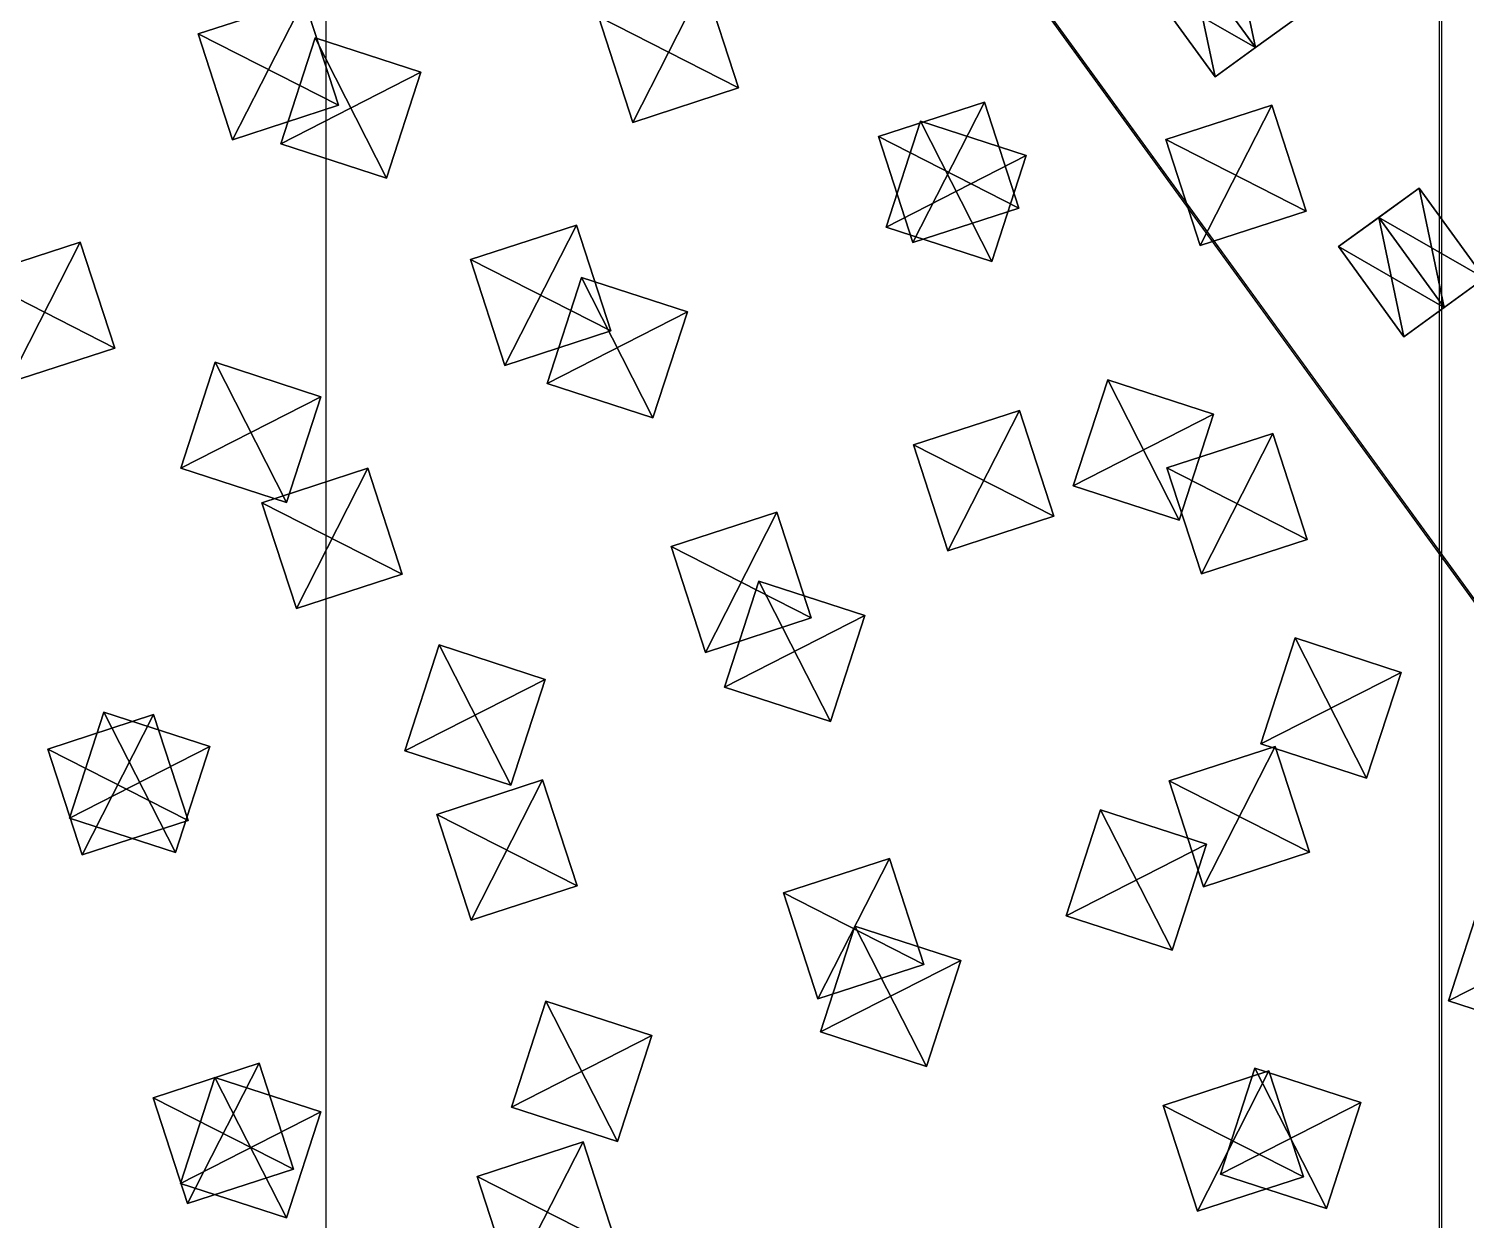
# Model space of a CAD drawing. Header units: metres. Extents: x -324 to 324, y -310 to 311.
# Drawn here: x 35.1 to 164.2, y -7.2 to 99.8 of the extents above; entities that cross this region are included whole.
import ezdxf

# ---------------------------------------------------------------- set-up
doc = ezdxf.new("R2010")
doc.units = ezdxf.units.M

msp = doc.modelspace()

# ---------------------------------------------------------------- linework, layer by layer
for p, q in [((61.803425, 190.21133, -1262), (200, 2.2904767e-05, -1262)), ((200.13191, 0.09591675, -1261.8993), (61.935257, 190.3072, -1261.8992)), ((161.80338, -117.55707, -738), (161.80342, 117.557045, -738)), ((161.96648, 117.557076, -738.10077), (161.96652, -117.55703, -738.10077))]:
    msp.add_line(p, q)
for points in [[(61.803394, -190.21127, -1262), (61.803425, 190.21133, -1262), (200, 2.2904767e-05, -1262), (200.0001, 0.00012290476, -1261.9999)], [(261.94806, 190.31651, -938.3003), (200.13191, 0.09591675, -1261.8993), (61.935257, 190.3072, -1261.8992), (61.935356, 190.30731, -1261.899)], [(161.96648, 117.557076, -738.10077), (323.78568, 7.632487e-05, -1061.6997), (261.97623, 190.21135, -938.0959), (261.97632, 190.21146, -938.09576)], [(161.96648, 117.557076, -738.10077), (161.96652, -117.55703, -738.10077), (261.9763, -190.21126, -938.09595), (261.97638, -190.21115, -938.0958)], [(161.96648, 117.557076, -738.10077), (261.9763, -190.21126, -938.09595), (323.78568, 7.632487e-05, -1061.6997), (323.78577, 0.00017632486, -1061.6996)], [(142.99957, 108.80253, -1245.5581), (139.38162, 106.173935, -1243.3218), (145.25948, 98.08377, -1243.3218), (145.25958, 98.08387, -1243.3217)], [(145.25948, 98.08377, -1243.3218), (148.87743, 100.71236, -1245.5581), (142.99957, 108.80253, -1245.5581), (142.99968, 108.80263, -1245.558)], [(139.38162, 106.173935, -1243.3218), (135.76323, 103.54503, -1252.2659), (141.64108, 95.45486, -1252.2659), (141.64119, 95.454956, -1252.2657)], [(135.76323, 103.54503, -1252.2659), (139.38118, 106.173615, -1254.5022), (145.25903, 98.08345, -1254.5022), (145.25914, 98.08355, -1254.5021)], [(148.87743, 100.71236, -1245.5581), (145.25903, 98.08345, -1254.5022), (139.38118, 106.173615, -1254.5022), (139.38129, 106.17371, -1254.5021)], [(141.64108, 95.45486, -1252.2659), (145.25948, 98.08377, -1243.3218), (139.38162, 106.173935, -1243.3218), (139.38173, 106.174034, -1243.3217)], [(89.33007, 91.36899, -734.5), (86.2399, 100.879555, -734.5), (95.750465, 103.96973, -734.5), (95.750565, 103.969826, -734.4999)], [(98.84064, 94.45916, -729.5), (95.750465, 103.96973, -729.5), (86.2399, 100.879555, -729.5), (86.24, 100.879654, -729.4999)], [(95.750465, 103.96973, -734.5), (98.84064, 94.45916, -734.5), (89.33007, 91.36899, -734.5), (89.33017, 91.36909, -734.4999)], [(98.84064, 94.45916, -734.5), (95.750465, 103.96973, -734.5), (95.750465, 103.96973, -729.5), (95.750565, 103.969826, -729.4999)], [(95.750465, 103.96973, -729.5), (98.84064, 94.45916, -729.5), (98.84064, 94.45916, -734.5), (98.84074, 94.45926, -734.4999)], [(145.25903, 98.08345, -1254.5022), (141.64108, 95.45486, -1252.2659), (135.76323, 103.54503, -1252.2659), (135.76334, 103.54513, -1252.2657)], [(53.39093, 89.81778, -734.5), (50.300762, 99.32835, -734.5), (59.811325, 102.41852, -734.5), (59.811424, 102.41862, -734.4999)], [(50.300762, 99.32835, -734.5), (50.300762, 99.32835, -729.5), (59.811325, 102.41852, -729.5), (59.811424, 102.41862, -729.4999)], [(62.901493, 92.90795, -729.5), (59.811325, 102.41852, -729.5), (50.300762, 99.32835, -729.5), (50.30086, 99.328445, -729.4999)], [(59.811325, 102.41852, -729.5), (59.811325, 102.41852, -734.5), (50.300762, 99.32835, -734.5), (50.30086, 99.328445, -734.4999)], [(59.811325, 102.41852, -734.5), (62.901493, 92.90795, -734.5), (53.39093, 89.81778, -734.5), (53.39103, 89.81788, -734.4999)], [(62.901493, 92.90795, -734.5), (59.811325, 102.41852, -734.5), (59.811325, 102.41852, -729.5), (59.811424, 102.41862, -729.4999)], [(59.811325, 102.41852, -729.5), (62.901493, 92.90795, -729.5), (62.901493, 92.90795, -734.5), (62.901592, 92.90805, -734.4999)], [(89.33007, 91.36899, -729.5), (86.2399, 100.879555, -729.5), (86.2399, 100.879555, -734.5), (86.24, 100.879654, -734.4999)], [(86.2399, 100.879555, -729.5), (89.33007, 91.36899, -729.5), (98.84064, 94.45916, -729.5), (98.84074, 94.45926, -729.4999)], [(86.2399, 100.879555, -734.5), (89.33007, 91.36899, -734.5), (89.33007, 91.36899, -729.5), (89.33017, 91.36909, -729.4999)], [(145.25903, 98.08345, -1254.5022), (148.87743, 100.71236, -1245.5581), (145.25948, 98.08377, -1243.3218), (145.25958, 98.08387, -1243.3217)], [(53.39093, 89.81778, -729.5), (50.300762, 99.32835, -729.5), (50.300762, 99.32835, -734.5), (50.30086, 99.328445, -734.4999)], [(50.300762, 99.32835, -729.5), (53.39093, 89.81778, -729.5), (62.901493, 92.90795, -729.5), (62.901592, 92.90805, -729.4999)], [(50.300762, 99.32835, -734.5), (53.39093, 89.81778, -734.5), (53.39093, 89.81778, -729.5), (53.39103, 89.81788, -729.4999)], [(57.707718, 89.45888, -1265.5), (60.79789, 98.969444, -1265.5), (60.79789, 98.969444, -1270.5), (60.79799, 98.96954, -1270.4999)], [(60.79789, 98.969444, -1265.5), (57.707718, 89.45888, -1265.5), (67.218285, 86.368706, -1265.5), (67.21838, 86.368805, -1265.4999)], [(57.707718, 89.45888, -1270.5), (60.79789, 98.969444, -1270.5), (70.30846, 95.87927, -1270.5), (70.308556, 95.87937, -1270.4999)], [(60.79789, 98.969444, -1270.5), (57.707718, 89.45888, -1270.5), (57.707718, 89.45888, -1265.5), (57.707817, 89.45898, -1265.4999)], [(67.218285, 86.368706, -1265.5), (70.30846, 95.87927, -1265.5), (60.79789, 98.969444, -1265.5), (60.79799, 98.96954, -1265.4999)], [(70.30846, 95.87927, -1265.5), (70.30846, 95.87927, -1270.5), (60.79789, 98.969444, -1270.5), (60.79799, 98.96954, -1270.4999)], [(60.79789, 98.969444, -1270.5), (60.79789, 98.969444, -1265.5), (70.30846, 95.87927, -1265.5), (70.308556, 95.87937, -1265.4999)], [(145.25948, 98.08377, -1243.3218), (141.64108, 95.45486, -1252.2659), (145.25903, 98.08345, -1254.5022), (145.25914, 98.08355, -1254.5021)], [(70.30846, 95.87927, -1270.5), (67.218285, 86.368706, -1270.5), (57.707718, 89.45888, -1270.5), (57.707817, 89.45898, -1270.4999)], [(67.218285, 86.368706, -1270.5), (70.30846, 95.87927, -1270.5), (70.30846, 95.87927, -1265.5), (70.308556, 95.87937, -1265.4999)], [(70.30846, 95.87927, -1265.5), (67.218285, 86.368706, -1265.5), (67.218285, 86.368706, -1270.5), (67.21838, 86.368805, -1270.4999)], [(89.33007, 91.36899, -729.5), (89.33007, 91.36899, -734.5), (98.84064, 94.45916, -734.5), (98.84074, 94.45926, -734.4999)], [(98.84064, 94.45916, -734.5), (98.84064, 94.45916, -729.5), (89.33007, 91.36899, -729.5), (89.33017, 91.36909, -729.4999)], [(114.49185, 80.591934, -734.5), (111.40168, 90.1025, -734.5), (120.91225, 93.19267, -734.5), (120.912346, 93.19277, -734.4999)], [(111.40168, 90.1025, -734.5), (111.40168, 90.1025, -729.5), (120.91225, 93.19267, -729.5), (120.912346, 93.19277, -729.4999)], [(124.00242, 83.682106, -729.5), (120.91225, 93.19267, -729.5), (111.40168, 90.1025, -729.5), (111.40178, 90.1026, -729.4999)], [(120.91225, 93.19267, -729.5), (120.91225, 93.19267, -734.5), (111.40168, 90.1025, -734.5), (111.40178, 90.1026, -734.4999)], [(120.91225, 93.19267, -734.5), (124.00242, 83.682106, -734.5), (114.49185, 80.591934, -734.5), (114.49195, 80.59203, -734.4999)], [(124.00242, 83.682106, -734.5), (120.91225, 93.19267, -734.5), (120.91225, 93.19267, -729.5), (120.912346, 93.19277, -729.4999)], [(120.91225, 93.19267, -729.5), (124.00242, 83.682106, -729.5), (124.00242, 83.682106, -734.5), (124.00252, 83.682205, -734.4999)], [(53.39093, 89.81778, -729.5), (53.39093, 89.81778, -734.5), (62.901493, 92.90795, -734.5), (62.901592, 92.90805, -734.4999)], [(62.901493, 92.90795, -734.5), (62.901493, 92.90795, -729.5), (53.39093, 89.81778, -729.5), (53.39103, 89.81788, -729.4999)], [(140.30338, 80.31456, -734.5), (137.21321, 89.82513, -734.5), (146.72379, 92.9153, -734.5), (146.72389, 92.9154, -734.4999)], [(137.21321, 89.82513, -734.5), (137.21321, 89.82513, -729.5), (146.72379, 92.9153, -729.5), (146.72389, 92.9154, -729.4999)], [(149.81395, 83.40473, -729.5), (146.72379, 92.9153, -729.5), (137.21321, 89.82513, -729.5), (137.21332, 89.825226, -729.4999)], [(146.72379, 92.9153, -729.5), (146.72379, 92.9153, -734.5), (137.21321, 89.82513, -734.5), (137.21332, 89.825226, -734.4999)], [(146.72379, 92.9153, -734.5), (149.81395, 83.40473, -734.5), (140.30338, 80.31456, -734.5), (140.30348, 80.31466, -734.4999)], [(149.81395, 83.40473, -734.5), (146.72379, 92.9153, -734.5), (146.72379, 92.9153, -729.5), (146.72389, 92.9154, -729.4999)], [(146.72379, 92.9153, -729.5), (149.81395, 83.40473, -729.5), (149.81395, 83.40473, -734.5), (149.81406, 83.40483, -734.4999)], [(112.07904, 81.97284, -1265.5), (115.16921, 91.483406, -1265.5), (115.16921, 91.483406, -1270.5), (115.16931, 91.483505, -1270.4999)], [(115.16921, 91.483406, -1265.5), (112.07904, 81.97284, -1265.5), (121.58961, 78.88267, -1265.5), (121.58971, 78.88277, -1265.4999)], [(112.07904, 81.97284, -1270.5), (115.16921, 91.483406, -1270.5), (124.67978, 88.393234, -1270.5), (124.67988, 88.39333, -1270.4999)], [(115.16921, 91.483406, -1270.5), (112.07904, 81.97284, -1270.5), (112.07904, 81.97284, -1265.5), (112.07914, 81.97294, -1265.4999)], [(121.58961, 78.88267, -1265.5), (124.67978, 88.393234, -1265.5), (115.16921, 91.483406, -1265.5), (115.16931, 91.483505, -1265.4999)], [(124.67978, 88.393234, -1265.5), (124.67978, 88.393234, -1270.5), (115.16921, 91.483406, -1270.5), (115.16931, 91.483505, -1270.4999)], [(115.16921, 91.483406, -1270.5), (115.16921, 91.483406, -1265.5), (124.67978, 88.393234, -1265.5), (124.67988, 88.39333, -1265.4999)], [(67.218285, 86.368706, -1270.5), (67.218285, 86.368706, -1265.5), (57.707718, 89.45888, -1265.5), (57.707817, 89.45898, -1265.4999)], [(57.707718, 89.45888, -1265.5), (57.707718, 89.45888, -1270.5), (67.218285, 86.368706, -1270.5), (67.21838, 86.368805, -1270.4999)], [(114.49185, 80.591934, -729.5), (111.40168, 90.1025, -729.5), (111.40168, 90.1025, -734.5), (111.40178, 90.1026, -734.4999)], [(111.40168, 90.1025, -729.5), (114.49185, 80.591934, -729.5), (124.00242, 83.682106, -729.5), (124.00252, 83.682205, -729.4999)], [(111.40168, 90.1025, -734.5), (114.49185, 80.591934, -734.5), (114.49185, 80.591934, -729.5), (114.49195, 80.59203, -729.4999)], [(140.30338, 80.31456, -729.5), (137.21321, 89.82513, -729.5), (137.21321, 89.82513, -734.5), (137.21332, 89.825226, -734.4999)], [(137.21321, 89.82513, -729.5), (140.30338, 80.31456, -729.5), (149.81395, 83.40473, -729.5), (149.81406, 83.40483, -729.4999)], [(137.21321, 89.82513, -734.5), (140.30338, 80.31456, -734.5), (140.30338, 80.31456, -729.5), (140.30348, 80.31466, -729.4999)], [(124.67978, 88.393234, -1270.5), (121.58961, 78.88267, -1270.5), (112.07904, 81.97284, -1270.5), (112.07914, 81.97294, -1270.4999)], [(121.58961, 78.88267, -1270.5), (124.67978, 88.393234, -1270.5), (124.67978, 88.393234, -1265.5), (124.67988, 88.39333, -1265.4999)], [(124.67978, 88.393234, -1265.5), (121.58961, 78.88267, -1265.5), (121.58961, 78.88267, -1270.5), (121.58971, 78.88277, -1270.4999)], [(152.71495, 80.21298, -1252.2659), (156.33334, 82.84189, -1243.3218), (159.9513, 85.47048, -1245.5581), (159.9514, 85.47058, -1245.558)], [(159.9513, 85.47048, -1245.5581), (156.3329, 82.84157, -1254.5022), (152.71495, 80.21298, -1252.2659), (152.71506, 80.21308, -1252.2657)], [(156.3329, 82.84157, -1254.5022), (159.9513, 85.47048, -1245.5581), (165.82915, 77.38031, -1245.5581), (165.82925, 77.38041, -1245.558)], [(159.9513, 85.47048, -1245.5581), (156.33334, 82.84189, -1243.3218), (162.2112, 74.751724, -1243.3218), (162.2113, 74.75182, -1243.3217)], [(162.2112, 74.751724, -1243.3218), (165.82915, 77.38031, -1245.5581), (159.9513, 85.47048, -1245.5581), (159.9514, 85.47058, -1245.558)], [(114.49185, 80.591934, -729.5), (114.49185, 80.591934, -734.5), (124.00242, 83.682106, -734.5), (124.00252, 83.682205, -734.4999)], [(124.00242, 83.682106, -734.5), (124.00242, 83.682106, -729.5), (114.49185, 80.591934, -729.5), (114.49195, 80.59203, -729.4999)], [(140.30338, 80.31456, -729.5), (140.30338, 80.31456, -734.5), (149.81395, 83.40473, -734.5), (149.81406, 83.40483, -734.4999)], [(149.81395, 83.40473, -734.5), (149.81395, 83.40473, -729.5), (140.30338, 80.31456, -729.5), (140.30348, 80.31466, -729.4999)], [(156.33334, 82.84189, -1243.3218), (152.71495, 80.21298, -1252.2659), (158.5928, 72.12281, -1252.2659), (158.59291, 72.12291, -1252.2657)], [(152.71495, 80.21298, -1252.2659), (156.3329, 82.84157, -1254.5022), (162.21075, 74.7514, -1254.5022), (162.21086, 74.7515, -1254.5021)], [(165.82915, 77.38031, -1245.5581), (162.21075, 74.7514, -1254.5022), (156.3329, 82.84157, -1254.5022), (156.33301, 82.84167, -1254.5021)], [(158.5928, 72.12281, -1252.2659), (162.2112, 74.751724, -1243.3218), (156.33334, 82.84189, -1243.3218), (156.33345, 82.84199, -1243.3217)], [(77.84552, 69.55124, -734.5), (74.75535, 79.061806, -734.5), (84.265915, 82.15198, -734.5), (84.266014, 82.15208, -734.4999)], [(74.75535, 79.061806, -734.5), (74.75535, 79.061806, -729.5), (84.265915, 82.15198, -729.5), (84.266014, 82.15208, -729.4999)], [(87.35609, 72.64141, -729.5), (84.265915, 82.15198, -729.5), (74.75535, 79.061806, -729.5), (74.75545, 79.061905, -729.4999)], [(84.265915, 82.15198, -729.5), (84.265915, 82.15198, -734.5), (74.75535, 79.061806, -734.5), (74.75545, 79.061905, -734.4999)], [(84.265915, 82.15198, -734.5), (87.35609, 72.64141, -734.5), (77.84552, 69.55124, -734.5), (77.84562, 69.55134, -734.4999)], [(87.35609, 72.64141, -734.5), (84.265915, 82.15198, -734.5), (84.265915, 82.15198, -729.5), (84.266014, 82.15208, -729.4999)], [(84.265915, 82.15198, -729.5), (87.35609, 72.64141, -729.5), (87.35609, 72.64141, -734.5), (87.356186, 72.64151, -734.4999)], [(121.58961, 78.88267, -1270.5), (121.58961, 78.88267, -1265.5), (112.07904, 81.97284, -1265.5), (112.07914, 81.97294, -1265.4999)], [(112.07904, 81.97284, -1265.5), (112.07904, 81.97284, -1270.5), (121.58961, 78.88267, -1270.5), (121.58971, 78.88277, -1270.4999)], [(33.29112, 68.01659, -734.5), (30.200949, 77.52715, -734.5), (39.711514, 80.617325, -734.5), (39.711613, 80.617424, -734.4999)], [(30.200949, 77.52715, -734.5), (30.200949, 77.52715, -729.5), (39.711514, 80.617325, -729.5), (39.711613, 80.617424, -729.4999)], [(42.80168, 71.10676, -729.5), (39.711514, 80.617325, -729.5), (30.200949, 77.52715, -729.5), (30.201048, 77.52725, -729.4999)], [(39.711514, 80.617325, -729.5), (39.711514, 80.617325, -734.5), (30.200949, 77.52715, -734.5), (30.201048, 77.52725, -734.4999)], [(39.711514, 80.617325, -734.5), (42.80168, 71.10676, -734.5), (33.29112, 68.01659, -734.5), (33.291218, 68.016685, -734.4999)], [(42.80168, 71.10676, -734.5), (39.711514, 80.617325, -734.5), (39.711514, 80.617325, -729.5), (39.711613, 80.617424, -729.4999)], [(39.711514, 80.617325, -729.5), (42.80168, 71.10676, -729.5), (42.80168, 71.10676, -734.5), (42.80178, 71.10686, -734.4999)], [(162.21075, 74.7514, -1254.5022), (158.5928, 72.12281, -1252.2659), (152.71495, 80.21298, -1252.2659), (152.71506, 80.21308, -1252.2657)], [(77.84552, 69.55124, -729.5), (74.75535, 79.061806, -729.5), (74.75535, 79.061806, -734.5), (74.75545, 79.061905, -734.4999)], [(74.75535, 79.061806, -729.5), (77.84552, 69.55124, -729.5), (87.35609, 72.64141, -729.5), (87.356186, 72.64151, -729.4999)], [(74.75535, 79.061806, -734.5), (77.84552, 69.55124, -734.5), (77.84552, 69.55124, -729.5), (77.84562, 69.55134, -729.4999)], [(30.200949, 77.52715, -729.5), (33.29112, 68.01659, -729.5), (42.80168, 71.10676, -729.5), (42.80178, 71.10686, -729.4999)], [(81.63272, 67.931, -1265.5), (84.72289, 77.44157, -1265.5), (84.72289, 77.44157, -1270.5), (84.72299, 77.441666, -1270.4999)], [(84.72289, 77.44157, -1265.5), (81.63272, 67.931, -1265.5), (91.14329, 64.84083, -1265.5), (91.14339, 64.84093, -1265.4999)], [(81.63272, 67.931, -1270.5), (84.72289, 77.44157, -1270.5), (94.23346, 74.351395, -1270.5), (94.23356, 74.351494, -1270.4999)], [(84.72289, 77.44157, -1270.5), (81.63272, 67.931, -1270.5), (81.63272, 67.931, -1265.5), (81.63282, 67.9311, -1265.4999)], [(91.14329, 64.84083, -1265.5), (94.23346, 74.351395, -1265.5), (84.72289, 77.44157, -1265.5), (84.72299, 77.441666, -1265.4999)], [(94.23346, 74.351395, -1265.5), (94.23346, 74.351395, -1270.5), (84.72289, 77.44157, -1270.5), (84.72299, 77.441666, -1270.4999)], [(84.72289, 77.44157, -1270.5), (84.72289, 77.44157, -1265.5), (94.23346, 74.351395, -1265.5), (94.23356, 74.351494, -1265.4999)], [(162.21075, 74.7514, -1254.5022), (165.82915, 77.38031, -1245.5581), (162.2112, 74.751724, -1243.3218), (162.2113, 74.75182, -1243.3217)], [(94.23346, 74.351395, -1270.5), (91.14329, 64.84083, -1270.5), (81.63272, 67.931, -1270.5), (81.63282, 67.9311, -1270.4999)], [(91.14329, 64.84083, -1270.5), (94.23346, 74.351395, -1270.5), (94.23346, 74.351395, -1265.5), (94.23356, 74.351494, -1265.4999)], [(94.23346, 74.351395, -1265.5), (91.14329, 64.84083, -1265.5), (91.14329, 64.84083, -1270.5), (91.14339, 64.84093, -1270.4999)], [(162.2112, 74.751724, -1243.3218), (158.5928, 72.12281, -1252.2659), (162.21075, 74.7514, -1254.5022), (162.21086, 74.7515, -1254.5021)], [(77.84552, 69.55124, -729.5), (77.84552, 69.55124, -734.5), (87.35609, 72.64141, -734.5), (87.356186, 72.64151, -734.4999)], [(87.35609, 72.64141, -734.5), (87.35609, 72.64141, -729.5), (77.84552, 69.55124, -729.5), (77.84562, 69.55134, -729.4999)], [(33.29112, 68.01659, -729.5), (33.29112, 68.01659, -734.5), (42.80168, 71.10676, -734.5), (42.80178, 71.10686, -734.4999)], [(42.80168, 71.10676, -734.5), (42.80168, 71.10676, -729.5), (33.29112, 68.01659, -729.5), (33.291218, 68.016685, -729.4999)], [(48.72723, 60.319847, -1265.5), (51.8174, 69.830414, -1265.5), (51.8174, 69.830414, -1270.5), (51.8175, 69.83051, -1270.4999)], [(51.8174, 69.830414, -1265.5), (48.72723, 60.319847, -1265.5), (58.237797, 57.229675, -1265.5), (58.237896, 57.229774, -1265.4999)], [(48.72723, 60.319847, -1270.5), (51.8174, 69.830414, -1270.5), (61.32797, 66.74024, -1270.5), (61.328068, 66.74034, -1270.4999)], [(51.8174, 69.830414, -1270.5), (48.72723, 60.319847, -1270.5), (48.72723, 60.319847, -1265.5), (48.72733, 60.319946, -1265.4999)], [(58.237797, 57.229675, -1265.5), (61.32797, 66.74024, -1265.5), (51.8174, 69.830414, -1265.5), (51.8175, 69.83051, -1265.4999)], [(61.32797, 66.74024, -1265.5), (61.32797, 66.74024, -1270.5), (51.8174, 69.830414, -1270.5), (51.8175, 69.83051, -1270.4999)], [(51.8174, 69.830414, -1270.5), (51.8174, 69.830414, -1265.5), (61.32797, 66.74024, -1265.5), (61.328068, 66.74034, -1265.4999)], [(91.14329, 64.84083, -1270.5), (91.14329, 64.84083, -1265.5), (81.63272, 67.931, -1265.5), (81.63282, 67.9311, -1265.4999)], [(81.63272, 67.931, -1265.5), (81.63272, 67.931, -1270.5), (91.14329, 64.84083, -1270.5), (91.14339, 64.84093, -1270.4999)], [(128.89986, 58.74611, -1265.5), (131.99002, 68.256676, -1265.5), (131.99002, 68.256676, -1270.5), (131.99013, 68.256775, -1270.4999)], [(131.99002, 68.256676, -1265.5), (128.89986, 58.74611, -1265.5), (138.41043, 55.655937, -1265.5), (138.41054, 55.656036, -1265.4999)], [(128.89986, 58.74611, -1270.5), (131.99002, 68.256676, -1270.5), (141.5006, 65.166504, -1270.5), (141.5007, 65.1666, -1270.4999)], [(131.99002, 68.256676, -1270.5), (128.89986, 58.74611, -1270.5), (128.89986, 58.74611, -1265.5), (128.89996, 58.74621, -1265.4999)], [(138.41043, 55.655937, -1265.5), (141.5006, 65.166504, -1265.5), (131.99002, 68.256676, -1265.5), (131.99013, 68.256775, -1265.4999)], [(141.5006, 65.166504, -1265.5), (141.5006, 65.166504, -1270.5), (131.99002, 68.256676, -1270.5), (131.99013, 68.256775, -1270.4999)], [(131.99002, 68.256676, -1270.5), (131.99002, 68.256676, -1265.5), (141.5006, 65.166504, -1265.5), (141.5007, 65.1666, -1265.4999)], [(61.32797, 66.74024, -1270.5), (58.237797, 57.229675, -1270.5), (48.72723, 60.319847, -1270.5), (48.72733, 60.319946, -1270.4999)], [(58.237797, 57.229675, -1270.5), (61.32797, 66.74024, -1270.5), (61.32797, 66.74024, -1265.5), (61.328068, 66.74034, -1265.4999)], [(61.32797, 66.74024, -1265.5), (58.237797, 57.229675, -1265.5), (58.237797, 57.229675, -1270.5), (58.237896, 57.229774, -1270.4999)], [(117.6367, 52.914104, -734.5), (114.54653, 62.424667, -734.5), (124.0571, 65.51484, -734.5), (124.0572, 65.51494, -734.4999)], [(114.54653, 62.424667, -734.5), (114.54653, 62.424667, -729.5), (124.0571, 65.51484, -729.5), (124.0572, 65.51494, -729.4999)], [(127.14727, 56.004272, -729.5), (124.0571, 65.51484, -729.5), (114.54653, 62.424667, -729.5), (114.54663, 62.424767, -729.4999)], [(124.0571, 65.51484, -729.5), (124.0571, 65.51484, -734.5), (114.54653, 62.424667, -734.5), (114.54663, 62.424767, -734.4999)], [(124.0571, 65.51484, -734.5), (127.14727, 56.004272, -734.5), (117.6367, 52.914104, -734.5), (117.6368, 52.914204, -734.4999)], [(127.14727, 56.004272, -734.5), (124.0571, 65.51484, -734.5), (124.0571, 65.51484, -729.5), (124.0572, 65.51494, -729.4999)], [(124.0571, 65.51484, -729.5), (127.14727, 56.004272, -729.5), (127.14727, 56.004272, -734.5), (127.14737, 56.00437, -734.4999)], [(141.5006, 65.166504, -1270.5), (138.41043, 55.655937, -1270.5), (128.89986, 58.74611, -1270.5), (128.89996, 58.74621, -1270.4999)], [(138.41043, 55.655937, -1270.5), (141.5006, 65.166504, -1270.5), (141.5006, 65.166504, -1265.5), (141.5007, 65.1666, -1265.4999)], [(141.5006, 65.166504, -1265.5), (138.41043, 55.655937, -1265.5), (138.41043, 55.655937, -1270.5), (138.41054, 55.656036, -1270.4999)], [(140.4053, 50.835766, -734.5), (137.31514, 60.34633, -734.5), (146.82571, 63.436497, -734.5), (146.82582, 63.436596, -734.4999)], [(137.31514, 60.34633, -734.5), (137.31514, 60.34633, -729.5), (146.82571, 63.436497, -729.5), (146.82582, 63.436596, -729.4999)], [(149.91588, 53.925934, -729.5), (146.82571, 63.436497, -729.5), (137.31514, 60.34633, -729.5), (137.31525, 60.346428, -729.4999)], [(146.82571, 63.436497, -729.5), (146.82571, 63.436497, -734.5), (137.31514, 60.34633, -734.5), (137.31525, 60.346428, -734.4999)], [(146.82571, 63.436497, -734.5), (149.91588, 53.925934, -734.5), (140.4053, 50.835766, -734.5), (140.40541, 50.835865, -734.4999)], [(149.91588, 53.925934, -734.5), (146.82571, 63.436497, -734.5), (146.82571, 63.436497, -729.5), (146.82582, 63.436596, -729.4999)], [(146.82571, 63.436497, -729.5), (149.91588, 53.925934, -729.5), (149.91588, 53.925934, -734.5), (149.91599, 53.926033, -734.4999)], [(117.6367, 52.914104, -729.5), (114.54653, 62.424667, -729.5), (114.54653, 62.424667, -734.5), (114.54663, 62.424767, -734.4999)], [(114.54653, 62.424667, -729.5), (117.6367, 52.914104, -729.5), (127.14727, 56.004272, -729.5), (127.14737, 56.00437, -729.4999)], [(114.54653, 62.424667, -734.5), (117.6367, 52.914104, -734.5), (117.6367, 52.914104, -729.5), (117.6368, 52.914204, -729.4999)], [(58.237797, 57.229675, -1270.5), (58.237797, 57.229675, -1265.5), (48.72723, 60.319847, -1265.5), (48.72733, 60.319946, -1265.4999)], [(48.72723, 60.319847, -1265.5), (48.72723, 60.319847, -1270.5), (58.237797, 57.229675, -1270.5), (58.237896, 57.229774, -1270.4999)], [(59.113426, 47.707077, -734.5), (56.02326, 57.21764, -734.5), (65.53382, 60.307808, -734.5), (65.53392, 60.307907, -734.4999)], [(56.02326, 57.21764, -734.5), (56.02326, 57.21764, -729.5), (65.53382, 60.307808, -729.5), (65.53392, 60.307907, -729.4999)], [(68.62399, 50.797245, -729.5), (65.53382, 60.307808, -729.5), (56.02326, 57.21764, -729.5), (56.023357, 57.21774, -729.4999)], [(65.53382, 60.307808, -729.5), (65.53382, 60.307808, -734.5), (56.02326, 57.21764, -734.5), (56.023357, 57.21774, -734.4999)], [(65.53382, 60.307808, -734.5), (68.62399, 50.797245, -734.5), (59.113426, 47.707077, -734.5), (59.113525, 47.707176, -734.4999)], [(68.62399, 50.797245, -734.5), (65.53382, 60.307808, -734.5), (65.53382, 60.307808, -729.5), (65.53392, 60.307907, -729.4999)], [(65.53382, 60.307808, -729.5), (68.62399, 50.797245, -729.5), (68.62399, 50.797245, -734.5), (68.62409, 50.797344, -734.4999)], [(140.4053, 50.835766, -729.5), (137.31514, 60.34633, -729.5), (137.31514, 60.34633, -734.5), (137.31525, 60.346428, -734.4999)], [(137.31514, 60.34633, -729.5), (140.4053, 50.835766, -729.5), (149.91588, 53.925934, -729.5), (149.91599, 53.926033, -729.4999)], [(137.31514, 60.34633, -734.5), (140.4053, 50.835766, -734.5), (140.4053, 50.835766, -729.5), (140.40541, 50.835865, -729.4999)], [(138.41043, 55.655937, -1270.5), (138.41043, 55.655937, -1265.5), (128.89986, 58.74611, -1265.5), (128.89996, 58.74621, -1265.4999)], [(128.89986, 58.74611, -1265.5), (128.89986, 58.74611, -1270.5), (138.41043, 55.655937, -1270.5), (138.41054, 55.656036, -1270.4999)], [(59.113426, 47.707077, -729.5), (56.02326, 57.21764, -729.5), (56.02326, 57.21764, -734.5), (56.023357, 57.21774, -734.4999)], [(56.02326, 57.21764, -729.5), (59.113426, 47.707077, -729.5), (68.62399, 50.797245, -729.5), (68.62409, 50.797344, -729.4999)], [(56.02326, 57.21764, -734.5), (59.113426, 47.707077, -734.5), (59.113426, 47.707077, -729.5), (59.113525, 47.707176, -729.4999)], [(95.85786, 43.780018, -734.5), (92.767685, 53.29058, -734.5), (102.27825, 56.38075, -734.5), (102.27835, 56.380848, -734.4999)], [(92.767685, 53.29058, -734.5), (92.767685, 53.29058, -729.5), (102.27825, 56.38075, -729.5), (102.27835, 56.380848, -729.4999)], [(105.36842, 46.870186, -729.5), (102.27825, 56.38075, -729.5), (92.767685, 53.29058, -729.5), (92.767784, 53.29068, -729.4999)], [(102.27825, 56.38075, -729.5), (102.27825, 56.38075, -734.5), (92.767685, 53.29058, -734.5), (92.767784, 53.29068, -734.4999)], [(102.27825, 56.38075, -734.5), (105.36842, 46.870186, -734.5), (95.85786, 43.780018, -734.5), (95.857956, 43.780117, -734.4999)], [(105.36842, 46.870186, -734.5), (102.27825, 56.38075, -734.5), (102.27825, 56.38075, -729.5), (102.27835, 56.380848, -729.4999)], [(102.27825, 56.38075, -729.5), (105.36842, 46.870186, -729.5), (105.36842, 46.870186, -734.5), (105.36852, 46.870285, -734.4999)], [(117.6367, 52.914104, -729.5), (117.6367, 52.914104, -734.5), (127.14727, 56.004272, -734.5), (127.14737, 56.00437, -734.4999)], [(127.14727, 56.004272, -734.5), (127.14727, 56.004272, -729.5), (117.6367, 52.914104, -729.5), (117.6368, 52.914204, -729.4999)], [(95.85786, 43.780018, -729.5), (92.767685, 53.29058, -729.5), (92.767685, 53.29058, -734.5), (92.767784, 53.29068, -734.4999)], [(92.767685, 53.29058, -729.5), (95.85786, 43.780018, -729.5), (105.36842, 46.870186, -729.5), (105.36852, 46.870285, -729.4999)], [(92.767685, 53.29058, -734.5), (95.85786, 43.780018, -734.5), (95.85786, 43.780018, -729.5), (95.857956, 43.780117, -729.4999)], [(140.4053, 50.835766, -729.5), (140.4053, 50.835766, -734.5), (149.91588, 53.925934, -734.5), (149.91599, 53.926033, -734.4999)], [(149.91588, 53.925934, -734.5), (149.91588, 53.925934, -729.5), (140.4053, 50.835766, -729.5), (140.40541, 50.835865, -729.4999)], [(59.113426, 47.707077, -729.5), (59.113426, 47.707077, -734.5), (68.62399, 50.797245, -734.5), (68.62409, 50.797344, -734.4999)], [(68.62399, 50.797245, -734.5), (68.62399, 50.797245, -729.5), (59.113426, 47.707077, -729.5), (59.113525, 47.707176, -729.4999)], [(97.57223, 40.658615, -1265.5), (100.6624, 50.16918, -1265.5), (100.6624, 50.16918, -1270.5), (100.6625, 50.16928, -1270.4999)], [(100.6624, 50.16918, -1265.5), (97.57223, 40.658615, -1265.5), (107.082794, 37.568443, -1265.5), (107.08289, 37.568542, -1265.4999)], [(97.57223, 40.658615, -1270.5), (100.6624, 50.16918, -1270.5), (110.172966, 47.07901, -1270.5), (110.173065, 47.07911, -1270.4999)], [(100.6624, 50.16918, -1270.5), (97.57223, 40.658615, -1270.5), (97.57223, 40.658615, -1265.5), (97.57233, 40.658714, -1265.4999)], [(107.082794, 37.568443, -1265.5), (110.172966, 47.07901, -1265.5), (100.6624, 50.16918, -1265.5), (100.6625, 50.16928, -1265.4999)], [(110.172966, 47.07901, -1265.5), (110.172966, 47.07901, -1270.5), (100.6624, 50.16918, -1270.5), (100.6625, 50.16928, -1270.4999)], [(100.6624, 50.16918, -1270.5), (100.6624, 50.16918, -1265.5), (110.172966, 47.07901, -1265.5), (110.173065, 47.07911, -1265.4999)], [(95.85786, 43.780018, -729.5), (95.85786, 43.780018, -734.5), (105.36842, 46.870186, -734.5), (105.36852, 46.870285, -734.4999)], [(105.36842, 46.870186, -734.5), (105.36842, 46.870186, -729.5), (95.85786, 43.780018, -729.5), (95.857956, 43.780117, -729.4999)], [(110.172966, 47.07901, -1270.5), (107.082794, 37.568443, -1270.5), (97.57223, 40.658615, -1270.5), (97.57233, 40.658714, -1270.4999)], [(107.082794, 37.568443, -1270.5), (110.172966, 47.07901, -1270.5), (110.172966, 47.07901, -1265.5), (110.173065, 47.07911, -1265.4999)], [(110.172966, 47.07901, -1265.5), (107.082794, 37.568443, -1265.5), (107.082794, 37.568443, -1270.5), (107.08289, 37.568542, -1270.4999)], [(68.85424, 34.93586, -1265.5), (71.94441, 44.446426, -1265.5), (71.94441, 44.446426, -1270.5), (71.94451, 44.446526, -1270.4999)], [(71.94441, 44.446426, -1265.5), (68.85424, 34.93586, -1265.5), (78.36481, 31.84569, -1265.5), (78.36491, 31.845789, -1265.4999)], [(68.85424, 34.93586, -1270.5), (71.94441, 44.446426, -1270.5), (81.45498, 41.356255, -1270.5), (81.45508, 41.356354, -1270.4999)], [(71.94441, 44.446426, -1270.5), (68.85424, 34.93586, -1270.5), (68.85424, 34.93586, -1265.5), (68.85434, 34.93596, -1265.4999)], [(78.36481, 31.84569, -1265.5), (81.45498, 41.356255, -1265.5), (71.94441, 44.446426, -1265.5), (71.94451, 44.446526, -1265.4999)], [(81.45498, 41.356255, -1265.5), (81.45498, 41.356255, -1270.5), (71.94441, 44.446426, -1270.5), (71.94451, 44.446526, -1270.4999)], [(71.94441, 44.446426, -1270.5), (71.94441, 44.446426, -1265.5), (81.45498, 41.356255, -1265.5), (81.45508, 41.356354, -1265.4999)], [(145.73659, 35.568386, -1265.5), (148.82675, 45.078953, -1265.5), (148.82675, 45.078953, -1270.5), (148.82686, 45.079052, -1270.4999)], [(148.82675, 45.078953, -1265.5), (145.73659, 35.568386, -1265.5), (155.24716, 32.478214, -1265.5), (155.24727, 32.478313, -1265.4999)], [(145.73659, 35.568386, -1270.5), (148.82675, 45.078953, -1270.5), (158.33733, 41.98878, -1270.5), (158.33743, 41.98888, -1270.4999)], [(148.82675, 45.078953, -1270.5), (145.73659, 35.568386, -1270.5), (145.73659, 35.568386, -1265.5), (145.7367, 35.568485, -1265.4999)], [(155.24716, 32.478214, -1265.5), (158.33733, 41.98878, -1265.5), (148.82675, 45.078953, -1265.5), (148.82686, 45.079052, -1265.4999)], [(158.33733, 41.98878, -1265.5), (158.33733, 41.98878, -1270.5), (148.82675, 45.078953, -1270.5), (148.82686, 45.079052, -1270.4999)], [(148.82675, 45.078953, -1270.5), (148.82675, 45.078953, -1265.5), (158.33733, 41.98878, -1265.5), (158.33743, 41.98888, -1265.4999)], [(81.45498, 41.356255, -1270.5), (78.36481, 31.84569, -1270.5), (68.85424, 34.93586, -1270.5), (68.85434, 34.93596, -1270.4999)], [(78.36481, 31.84569, -1270.5), (81.45498, 41.356255, -1270.5), (81.45498, 41.356255, -1265.5), (81.45508, 41.356354, -1265.4999)], [(81.45498, 41.356255, -1265.5), (78.36481, 31.84569, -1265.5), (78.36481, 31.84569, -1270.5), (78.36491, 31.845789, -1270.4999)], [(158.33733, 41.98878, -1270.5), (155.24716, 32.478214, -1270.5), (145.73659, 35.568386, -1270.5), (145.7367, 35.568485, -1270.4999)], [(155.24716, 32.478214, -1270.5), (158.33733, 41.98878, -1270.5), (158.33733, 41.98878, -1265.5), (158.33743, 41.98888, -1265.4999)], [(158.33733, 41.98878, -1265.5), (155.24716, 32.478214, -1265.5), (155.24716, 32.478214, -1270.5), (155.24727, 32.478313, -1270.4999)], [(107.082794, 37.568443, -1270.5), (107.082794, 37.568443, -1265.5), (97.57223, 40.658615, -1265.5), (97.57233, 40.658714, -1265.4999)], [(97.57223, 40.658615, -1265.5), (97.57223, 40.658615, -1270.5), (107.082794, 37.568443, -1270.5), (107.08289, 37.568542, -1270.4999)], [(39.874386, 25.589895, -734.5), (36.784218, 35.10046, -734.5), (46.29478, 38.190628, -734.5), (46.29488, 38.190727, -734.4999)], [(36.784218, 35.10046, -734.5), (36.784218, 35.10046, -729.5), (46.29478, 38.190628, -729.5), (46.29488, 38.190727, -729.4999)], [(49.38495, 28.680063, -729.5), (46.29478, 38.190628, -729.5), (36.784218, 35.10046, -729.5), (36.784317, 35.10056, -729.4999)], [(46.29478, 38.190628, -729.5), (46.29478, 38.190628, -734.5), (36.784218, 35.10046, -734.5), (36.784317, 35.10056, -734.4999)], [(38.737946, 28.909359, -1265.5), (41.828117, 38.419926, -1265.5), (41.828117, 38.419926, -1270.5), (41.828217, 38.420025, -1270.4999)], [(41.828117, 38.419926, -1265.5), (38.737946, 28.909359, -1265.5), (48.248512, 25.81919, -1265.5), (48.24861, 25.819288, -1265.4999)], [(38.737946, 28.909359, -1270.5), (41.828117, 38.419926, -1270.5), (51.338684, 35.329754, -1270.5), (51.338783, 35.329853, -1270.4999)], [(41.828117, 38.419926, -1270.5), (38.737946, 28.909359, -1270.5), (38.737946, 28.909359, -1265.5), (38.738045, 28.909458, -1265.4999)], [(46.29478, 38.190628, -734.5), (49.38495, 28.680063, -734.5), (39.874386, 25.589895, -734.5), (39.874485, 25.589994, -734.4999)], [(48.248512, 25.81919, -1265.5), (51.338684, 35.329754, -1265.5), (41.828117, 38.419926, -1265.5), (41.828217, 38.420025, -1265.4999)], [(51.338684, 35.329754, -1265.5), (51.338684, 35.329754, -1270.5), (41.828117, 38.419926, -1270.5), (41.828217, 38.420025, -1270.4999)], [(41.828117, 38.419926, -1270.5), (41.828117, 38.419926, -1265.5), (51.338684, 35.329754, -1265.5), (51.338783, 35.329853, -1265.4999)], [(49.38495, 28.680063, -734.5), (46.29478, 38.190628, -734.5), (46.29478, 38.190628, -729.5), (46.29488, 38.190727, -729.4999)], [(46.29478, 38.190628, -729.5), (49.38495, 28.680063, -729.5), (49.38495, 28.680063, -734.5), (49.385048, 28.680162, -734.4999)], [(39.874386, 25.589895, -729.5), (36.784218, 35.10046, -729.5), (36.784218, 35.10046, -734.5), (36.784317, 35.10056, -734.4999)], [(36.784218, 35.10046, -729.5), (39.874386, 25.589895, -729.5), (49.38495, 28.680063, -729.5), (49.385048, 28.680162, -729.4999)], [(36.784218, 35.10046, -734.5), (39.874386, 25.589895, -734.5), (39.874386, 25.589895, -729.5), (39.874485, 25.589994, -729.4999)], [(51.338684, 35.329754, -1270.5), (48.248512, 25.81919, -1270.5), (38.737946, 28.909359, -1270.5), (38.738045, 28.909458, -1270.4999)], [(48.248512, 25.81919, -1270.5), (51.338684, 35.329754, -1270.5), (51.338684, 35.329754, -1265.5), (51.338783, 35.329853, -1265.4999)], [(51.338684, 35.329754, -1265.5), (48.248512, 25.81919, -1265.5), (48.248512, 25.81919, -1270.5), (48.24861, 25.819288, -1270.4999)], [(78.36481, 31.84569, -1270.5), (78.36481, 31.84569, -1265.5), (68.85424, 34.93586, -1265.5), (68.85434, 34.93596, -1265.4999)], [(68.85424, 34.93586, -1265.5), (68.85424, 34.93586, -1270.5), (78.36481, 31.84569, -1270.5), (78.36491, 31.845789, -1270.4999)], [(140.59917, 22.740595, -734.5), (137.509, 32.25116, -734.5), (147.01958, 35.341328, -734.5), (147.01968, 35.341427, -734.4999)], [(137.509, 32.25116, -734.5), (137.509, 32.25116, -729.5), (147.01958, 35.341328, -729.5), (147.01968, 35.341427, -729.4999)], [(150.10974, 25.830763, -729.5), (147.01958, 35.341328, -729.5), (137.509, 32.25116, -729.5), (137.50911, 32.25126, -729.4999)], [(147.01958, 35.341328, -729.5), (147.01958, 35.341328, -734.5), (137.509, 32.25116, -734.5), (137.50911, 32.25126, -734.4999)], [(147.01958, 35.341328, -734.5), (150.10974, 25.830763, -734.5), (140.59917, 22.740595, -734.5), (140.59927, 22.740694, -734.4999)], [(155.24716, 32.478214, -1270.5), (155.24716, 32.478214, -1265.5), (145.73659, 35.568386, -1265.5), (145.7367, 35.568485, -1265.4999)], [(145.73659, 35.568386, -1265.5), (145.73659, 35.568386, -1270.5), (155.24716, 32.478214, -1270.5), (155.24727, 32.478313, -1270.4999)], [(150.10974, 25.830763, -734.5), (147.01958, 35.341328, -734.5), (147.01958, 35.341328, -729.5), (147.01968, 35.341427, -729.4999)], [(147.01958, 35.341328, -729.5), (150.10974, 25.830763, -729.5), (150.10974, 25.830763, -734.5), (150.10985, 25.830862, -734.4999)], [(74.81259, 19.722223, -734.5), (71.72242, 29.23279, -734.5), (81.23299, 32.322956, -734.5), (81.233086, 32.323055, -734.4999)], [(71.72242, 29.23279, -734.5), (71.72242, 29.23279, -729.5), (81.23299, 32.322956, -729.5), (81.233086, 32.323055, -729.4999)], [(84.32316, 22.812391, -729.5), (81.23299, 32.322956, -729.5), (71.72242, 29.23279, -729.5), (71.72252, 29.23289, -729.4999)], [(81.23299, 32.322956, -729.5), (81.23299, 32.322956, -734.5), (71.72242, 29.23279, -734.5), (71.72252, 29.23289, -734.4999)], [(81.23299, 32.322956, -734.5), (84.32316, 22.812391, -734.5), (74.81259, 19.722223, -734.5), (74.81269, 19.722322, -734.4999)], [(84.32316, 22.812391, -734.5), (81.23299, 32.322956, -734.5), (81.23299, 32.322956, -729.5), (81.233086, 32.323055, -729.4999)], [(81.23299, 32.322956, -729.5), (84.32316, 22.812391, -729.5), (84.32316, 22.812391, -734.5), (84.32326, 22.81249, -734.4999)], [(140.59917, 22.740595, -729.5), (137.509, 32.25116, -729.5), (137.509, 32.25116, -734.5), (137.50911, 32.25126, -734.4999)], [(137.509, 32.25116, -729.5), (140.59917, 22.740595, -729.5), (150.10974, 25.830763, -729.5), (150.10985, 25.830862, -729.4999)], [(137.509, 32.25116, -734.5), (140.59917, 22.740595, -734.5), (140.59917, 22.740595, -729.5), (140.59927, 22.740694, -729.4999)], [(48.248512, 25.81919, -1270.5), (48.248512, 25.81919, -1265.5), (38.737946, 28.909359, -1265.5), (38.738045, 28.909458, -1265.4999)], [(38.737946, 28.909359, -1265.5), (38.737946, 28.909359, -1270.5), (48.248512, 25.81919, -1270.5), (48.24861, 25.819288, -1270.4999)], [(39.874386, 25.589895, -729.5), (39.874386, 25.589895, -734.5), (49.38495, 28.680063, -734.5), (49.385048, 28.680162, -734.4999)], [(49.38495, 28.680063, -734.5), (49.38495, 28.680063, -729.5), (39.874386, 25.589895, -729.5), (39.874485, 25.589994, -729.4999)], [(74.81259, 19.722223, -729.5), (71.72242, 29.23279, -729.5), (71.72242, 29.23279, -734.5), (71.72252, 29.23289, -734.4999)], [(71.72242, 29.23279, -729.5), (74.81259, 19.722223, -729.5), (84.32316, 22.812391, -729.5), (84.32326, 22.81249, -729.4999)], [(71.72242, 29.23279, -734.5), (74.81259, 19.722223, -734.5), (74.81259, 19.722223, -729.5), (74.81269, 19.722322, -729.4999)], [(128.26472, 20.126713, -1265.5), (131.35489, 29.637278, -1265.5), (131.35489, 29.637278, -1270.5), (131.355, 29.637377, -1270.4999)], [(131.35489, 29.637278, -1265.5), (128.26472, 20.126713, -1265.5), (137.7753, 17.036543, -1265.5), (137.7754, 17.036642, -1265.4999)], [(128.26472, 20.126713, -1270.5), (131.35489, 29.637278, -1270.5), (140.86546, 26.547108, -1270.5), (140.86557, 26.547207, -1270.4999)], [(131.35489, 29.637278, -1270.5), (128.26472, 20.126713, -1270.5), (128.26472, 20.126713, -1265.5), (128.26483, 20.126812, -1265.4999)], [(137.7753, 17.036543, -1265.5), (140.86546, 26.547108, -1265.5), (131.35489, 29.637278, -1265.5), (131.355, 29.637377, -1265.4999)], [(140.86546, 26.547108, -1265.5), (140.86546, 26.547108, -1270.5), (131.35489, 29.637278, -1270.5), (131.355, 29.637377, -1270.4999)], [(131.35489, 29.637278, -1270.5), (131.35489, 29.637278, -1265.5), (140.86546, 26.547108, -1265.5), (140.86557, 26.547207, -1265.4999)], [(140.86546, 26.547108, -1270.5), (137.7753, 17.036543, -1270.5), (128.26472, 20.126713, -1270.5), (128.26483, 20.126812, -1270.4999)], [(137.7753, 17.036543, -1270.5), (140.86546, 26.547108, -1270.5), (140.86546, 26.547108, -1265.5), (140.86557, 26.547207, -1265.4999)], [(140.86546, 26.547108, -1265.5), (137.7753, 17.036543, -1265.5), (137.7753, 17.036543, -1270.5), (137.7754, 17.036642, -1270.4999)], [(140.59917, 22.740595, -729.5), (140.59917, 22.740595, -734.5), (150.10974, 25.830763, -734.5), (150.10985, 25.830862, -734.4999)], [(150.10974, 25.830763, -734.5), (150.10974, 25.830763, -729.5), (140.59917, 22.740595, -729.5), (140.59927, 22.740694, -729.4999)], [(105.96348, 12.678095, -734.5), (102.87331, 22.188662, -734.5), (112.38387, 25.27883, -734.5), (112.38397, 25.278929, -734.4999)], [(102.87331, 22.188662, -734.5), (102.87331, 22.188662, -729.5), (112.38387, 25.27883, -729.5), (112.38397, 25.278929, -729.4999)], [(115.474045, 15.768263, -729.5), (112.38387, 25.27883, -729.5), (102.87331, 22.188662, -729.5), (102.873405, 22.18876, -729.4999)], [(112.38387, 25.27883, -729.5), (112.38387, 25.27883, -734.5), (102.87331, 22.188662, -734.5), (102.873405, 22.18876, -734.4999)], [(112.38387, 25.27883, -734.5), (115.474045, 15.768263, -734.5), (105.96348, 12.678095, -734.5), (105.96358, 12.678195, -734.4999)], [(115.474045, 15.768263, -734.5), (112.38387, 25.27883, -734.5), (112.38387, 25.27883, -729.5), (112.38397, 25.278929, -729.4999)], [(112.38387, 25.27883, -729.5), (115.474045, 15.768263, -729.5), (115.474045, 15.768263, -734.5), (115.474144, 15.768363, -734.4999)], [(74.81259, 19.722223, -729.5), (74.81259, 19.722223, -734.5), (84.32316, 22.812391, -734.5), (84.32326, 22.81249, -734.4999)], [(84.32316, 22.812391, -734.5), (84.32316, 22.812391, -729.5), (74.81259, 19.722223, -729.5), (74.81269, 19.722322, -729.4999)], [(105.96348, 12.678095, -729.5), (102.87331, 22.188662, -729.5), (102.87331, 22.188662, -734.5), (102.873405, 22.18876, -734.4999)], [(102.87331, 22.188662, -729.5), (105.96348, 12.678095, -729.5), (115.474045, 15.768263, -729.5), (115.474144, 15.768363, -729.4999)], [(102.87331, 22.188662, -734.5), (105.96348, 12.678095, -734.5), (105.96348, 12.678095, -729.5), (105.96358, 12.678195, -729.4999)], [(162.60515, 12.488609, -1265.5), (165.69531, 21.999176, -1265.5), (165.69531, 21.999176, -1270.5), (165.69542, 21.999275, -1270.4999)], [(165.69531, 21.999176, -1265.5), (162.60515, 12.488609, -1265.5), (172.11572, 9.398439, -1265.5), (172.11583, 9.39854, -1265.4999)], [(162.60515, 12.48861, -1270.5), (165.69531, 21.999176, -1270.5), (175.20589, 18.909006, -1270.5), (175.206, 18.909105, -1270.4999)], [(165.69531, 21.999176, -1270.5), (162.60515, 12.48861, -1270.5), (162.60515, 12.488609, -1265.5), (162.60526, 12.488709, -1265.4999)], [(137.7753, 17.036543, -1270.5), (137.7753, 17.036543, -1265.5), (128.26472, 20.126713, -1265.5), (128.26483, 20.126812, -1265.4999)], [(128.26472, 20.126713, -1265.5), (128.26472, 20.126713, -1270.5), (137.7753, 17.036543, -1270.5), (137.7754, 17.036642, -1270.4999)], [(106.19464, 9.698868, -1265.5), (109.28481, 19.209435, -1265.5), (109.28481, 19.209435, -1270.5), (109.28491, 19.209534, -1270.4999)], [(109.28481, 19.209435, -1265.5), (106.19464, 9.698868, -1265.5), (115.70521, 6.6086984, -1265.5), (115.70531, 6.6087985, -1265.4999)], [(106.19464, 9.698869, -1270.5), (109.28481, 19.209435, -1270.5), (118.79538, 16.119265, -1270.5), (118.79548, 16.119364, -1270.4999)], [(109.28481, 19.209435, -1270.5), (106.19464, 9.698869, -1270.5), (106.19464, 9.698868, -1265.5), (106.19474, 9.698968, -1265.4999)], [(115.70521, 6.6086984, -1265.5), (118.79538, 16.119265, -1265.5), (109.28481, 19.209435, -1265.5), (109.28491, 19.209534, -1265.4999)], [(118.79538, 16.119265, -1265.5), (118.79538, 16.119265, -1270.5), (109.28481, 19.209435, -1270.5), (109.28491, 19.209534, -1270.4999)], [(109.28481, 19.209435, -1270.5), (109.28481, 19.209435, -1265.5), (118.79538, 16.119265, -1265.5), (118.79548, 16.119364, -1265.4999)], [(175.20589, 18.909006, -1270.5), (172.11572, 9.398439, -1270.5), (162.60515, 12.48861, -1270.5), (162.60526, 12.48871, -1270.4999)], [(105.96348, 12.678095, -729.5), (105.96348, 12.678095, -734.5), (115.474045, 15.768263, -734.5), (115.474144, 15.768363, -734.4999)], [(115.474045, 15.768263, -734.5), (115.474045, 15.768263, -729.5), (105.96348, 12.678095, -729.5), (105.96358, 12.678195, -729.4999)], [(118.79538, 16.119265, -1270.5), (115.70521, 6.6086984, -1270.5), (106.19464, 9.698869, -1270.5), (106.19474, 9.698969, -1270.4999)], [(115.70521, 6.6086984, -1270.5), (118.79538, 16.119265, -1270.5), (118.79538, 16.119265, -1265.5), (118.79548, 16.119364, -1265.4999)], [(118.79538, 16.119265, -1265.5), (115.70521, 6.6086984, -1265.5), (115.70521, 6.6086984, -1270.5), (115.70531, 6.6087985, -1270.4999)], [(78.44528, 2.957441, -1265.5), (81.53545, 12.468007, -1265.5), (81.53545, 12.468007, -1270.5), (81.53555, 12.468107, -1270.4999)], [(81.53545, 12.468007, -1265.5), (78.44528, 2.957441, -1265.5), (87.95585, -0.13272858, -1265.5), (87.95595, -0.13262857, -1265.4999)], [(78.44528, 2.9574416, -1270.5), (81.53545, 12.468007, -1270.5), (91.04602, 9.377837, -1270.5), (91.04612, 9.377937, -1270.4999)], [(81.53545, 12.468007, -1270.5), (78.44528, 2.9574416, -1270.5), (78.44528, 2.957441, -1265.5), (78.44538, 2.957541, -1265.4999)], [(87.95585, -0.13272858, -1265.5), (91.04602, 9.377837, -1265.5), (81.53545, 12.468007, -1265.5), (81.53555, 12.468107, -1265.4999)], [(91.04602, 9.377837, -1265.5), (91.04602, 9.377837, -1270.5), (81.53545, 12.468007, -1270.5), (81.53555, 12.468107, -1270.4999)], [(81.53545, 12.468007, -1270.5), (81.53545, 12.468007, -1265.5), (91.04602, 9.377837, -1265.5), (91.04612, 9.377937, -1265.4999)], [(172.11572, 9.398439, -1270.5), (172.11572, 9.398439, -1265.5), (162.60515, 12.488609, -1265.5), (162.60526, 12.488709, -1265.4999)], [(162.60515, 12.488609, -1265.5), (162.60515, 12.48861, -1270.5), (172.11572, 9.398439, -1270.5), (172.11583, 9.39854, -1270.4999)], [(91.04602, 9.377837, -1270.5), (87.95585, -0.13272858, -1270.5), (78.44528, 2.9574416, -1270.5), (78.44538, 2.9575415, -1270.4999)], [(87.95585, -0.13272858, -1270.5), (91.04602, 9.377837, -1270.5), (91.04602, 9.377837, -1265.5), (91.04612, 9.377937, -1265.4999)], [(91.04602, 9.377837, -1265.5), (87.95585, -0.13272858, -1265.5), (87.95585, -0.13272858, -1270.5), (87.95595, -0.13262857, -1270.4999)], [(115.70521, 6.6086984, -1270.5), (115.70521, 6.6086984, -1265.5), (106.19464, 9.698868, -1265.5), (106.19474, 9.698968, -1265.4999)], [(106.19464, 9.698868, -1265.5), (106.19464, 9.698869, -1270.5), (115.70521, 6.6086984, -1270.5), (115.70531, 6.6087985, -1270.4999)], [(49.34327, -5.7189126, -734.5), (46.2531, 3.7916532, -734.5), (55.763664, 6.881821, -734.5), (55.763763, 6.8819213, -734.4999)], [(46.2531, 3.7916532, -734.5), (46.2531, 3.7916532, -729.5), (55.763664, 6.881821, -729.5), (55.763763, 6.8819213, -729.4999)], [(58.853832, -2.6287446, -729.5), (55.763664, 6.881821, -729.5), (46.2531, 3.7916532, -729.5), (46.2532, 3.791753, -729.4999)], [(55.763664, 6.881821, -729.5), (55.763664, 6.881821, -734.5), (46.2531, 3.7916532, -734.5), (46.2532, 3.791753, -734.4999)], [(55.763664, 6.881821, -734.5), (58.853832, -2.6287446, -734.5), (49.34327, -5.7189126, -734.5), (49.34337, -5.7188125, -734.4999)], [(58.853832, -2.6287446, -734.5), (55.763664, 6.881821, -734.5), (55.763664, 6.881821, -729.5), (55.763763, 6.8819213, -729.4999)], [(55.763664, 6.881821, -729.5), (58.853832, -2.6287446, -729.5), (58.853832, -2.6287446, -734.5), (58.85393, -2.6286447, -734.4999)], [(48.709854, -3.8967717, -1265.5), (51.800026, 5.6137943, -1265.5), (51.800026, 5.6137943, -1270.5), (51.800125, 5.6138945, -1270.4999)], [(51.800026, 5.6137943, -1265.5), (48.709854, -3.8967717, -1265.5), (58.22042, -6.9869413, -1265.5), (58.22052, -6.986841, -1265.4999)], [(48.709854, -3.8967712, -1270.5), (51.800026, 5.6137943, -1270.5), (61.310593, 2.5236247, -1270.5), (61.31069, 2.5237246, -1270.4999)], [(51.800026, 5.6137943, -1270.5), (48.709854, -3.8967712, -1270.5), (48.709854, -3.8967717, -1265.5), (48.709953, -3.8966718, -1265.4999)], [(58.22042, -6.9869413, -1265.5), (61.310593, 2.5236242, -1265.5), (51.800026, 5.6137943, -1265.5), (51.800125, 5.6138945, -1265.4999)], [(61.310593, 2.5236242, -1265.5), (61.310593, 2.5236247, -1270.5), (51.800026, 5.6137943, -1270.5), (51.800125, 5.6138945, -1270.4999)], [(51.800026, 5.6137943, -1270.5), (51.800026, 5.6137943, -1265.5), (61.310593, 2.5236242, -1265.5), (61.31069, 2.523724, -1265.4999)], [(140.05217, -6.407541, -734.5), (136.962, 3.103025, -734.5), (146.47258, 6.193193, -734.5), (146.47269, 6.193293, -734.4999)], [(136.962, 3.103025, -734.5), (136.962, 3.103025, -729.5), (146.47258, 6.193193, -729.5), (146.47269, 6.193293, -729.4999)], [(149.56274, -3.3173728, -729.5), (146.47258, 6.193193, -729.5), (136.962, 3.103025, -729.5), (136.96211, 3.1031249, -729.4999)], [(146.47258, 6.193193, -729.5), (146.47258, 6.193193, -734.5), (136.962, 3.103025, -734.5), (136.96211, 3.1031249, -734.4999)], [(146.47258, 6.193193, -734.5), (149.56274, -3.3173728, -734.5), (140.05217, -6.407541, -734.5), (140.05228, -6.4074407, -734.4999)], [(142.12112, -3.0573695, -1265.5), (145.21129, 6.4531965, -1265.5), (145.21129, 6.4531965, -1270.5), (145.2114, 6.4532967, -1270.4999)], [(145.21129, 6.4531965, -1265.5), (142.12112, -3.0573695, -1265.5), (151.6317, -6.147539, -1265.5), (151.6318, -6.147439, -1265.4999)], [(142.12112, -3.057369, -1270.5), (145.21129, 6.4531965, -1270.5), (154.72186, 3.3630269, -1270.5), (154.72197, 3.3631268, -1270.4999)], [(145.21129, 6.4531965, -1270.5), (142.12112, -3.057369, -1270.5), (142.12112, -3.0573695, -1265.5), (142.12123, -3.0572696, -1265.4999)], [(151.6317, -6.147539, -1265.5), (154.72186, 3.3630264, -1265.5), (145.21129, 6.4531965, -1265.5), (145.2114, 6.4532967, -1265.4999)], [(154.72186, 3.3630264, -1265.5), (154.72186, 3.3630269, -1270.5), (145.21129, 6.4531965, -1270.5), (145.2114, 6.4532967, -1270.4999)], [(145.21129, 6.4531965, -1270.5), (145.21129, 6.4531965, -1265.5), (154.72186, 3.3630264, -1265.5), (154.72197, 3.3631263, -1265.4999)], [(149.56274, -3.3173728, -734.5), (146.47258, 6.193193, -734.5), (146.47258, 6.193193, -729.5), (146.47269, 6.193293, -729.4999)], [(146.47258, 6.193193, -729.5), (149.56274, -3.3173728, -729.5), (149.56274, -3.3173728, -734.5), (149.56285, -3.317273, -734.4999)], [(49.34327, -5.7189126, -729.5), (46.2531, 3.7916532, -729.5), (46.2531, 3.7916532, -734.5), (46.2532, 3.791753, -734.4999)], [(46.2531, 3.7916532, -729.5), (49.34327, -5.7189126, -729.5), (58.853832, -2.6287446, -729.5), (58.85393, -2.6286447, -729.4999)], [(46.2531, 3.7916532, -734.5), (49.34327, -5.7189126, -734.5), (49.34327, -5.7189126, -729.5), (49.34337, -5.7188125, -729.4999)], [(87.95585, -0.13272858, -1270.5), (87.95585, -0.13272858, -1265.5), (78.44528, 2.957441, -1265.5), (78.44538, 2.957541, -1265.4999)], [(78.44528, 2.957441, -1265.5), (78.44528, 2.9574416, -1270.5), (87.95585, -0.13272858, -1270.5), (87.95595, -0.13262857, -1270.4999)], [(140.05217, -6.407541, -729.5), (136.962, 3.103025, -729.5), (136.962, 3.103025, -734.5), (136.96211, 3.1031249, -734.4999)], [(136.962, 3.103025, -729.5), (140.05217, -6.407541, -729.5), (149.56274, -3.3173728, -729.5), (149.56285, -3.317273, -729.4999)], [(136.962, 3.103025, -734.5), (140.05217, -6.407541, -734.5), (140.05217, -6.407541, -729.5), (140.05228, -6.4074407, -729.4999)], [(154.72186, 3.3630269, -1270.5), (151.6317, -6.147539, -1270.5), (142.12112, -3.057369, -1270.5), (142.12123, -3.057269, -1270.4999)], [(151.6317, -6.147539, -1270.5), (154.72186, 3.3630269, -1270.5), (154.72186, 3.3630264, -1265.5), (154.72197, 3.3631263, -1265.4999)], [(154.72186, 3.3630264, -1265.5), (151.6317, -6.147539, -1265.5), (151.6317, -6.147539, -1270.5), (151.6318, -6.147439, -1270.4999)], [(61.310593, 2.5236247, -1270.5), (58.22042, -6.9869413, -1270.5), (48.709854, -3.8967712, -1270.5), (48.709953, -3.8966713, -1270.4999)], [(58.22042, -6.9869413, -1270.5), (61.310593, 2.5236247, -1270.5), (61.310593, 2.5236242, -1265.5), (61.31069, 2.523724, -1265.4999)], [(61.310593, 2.5236242, -1265.5), (58.22042, -6.9869413, -1265.5), (58.22042, -6.9869413, -1270.5), (58.22052, -6.986841, -1270.4999)], [(261.94806, -190.3165, -938.3003), (61.935287, -190.30716, -1261.8993), (200.13196, -0.09587097, -1261.8992), (200.13206, -0.09577097, -1261.899)], [(78.44197, -12.78002, -734.5), (75.3518, -3.2694535, -734.5), (84.862366, -0.17928553, -734.5), (84.862465, -0.17918552, -734.4999)], [(75.3518, -3.2694535, -734.5), (75.3518, -3.2694535, -729.5), (84.862366, -0.17928553, -729.5), (84.862465, -0.17918552, -729.4999)], [(87.95254, -9.689852, -729.5), (84.862366, -0.17928553, -729.5), (75.3518, -3.2694535, -729.5), (75.3519, -3.2693536, -729.4999)], [(84.862366, -0.17928553, -729.5), (84.862366, -0.17928553, -734.5), (75.3518, -3.2694535, -734.5), (75.3519, -3.2693536, -734.4999)], [(84.862366, -0.17928553, -734.5), (87.95254, -9.689852, -734.5), (78.44197, -12.78002, -734.5), (78.44207, -12.77992, -734.4999)], [(87.95254, -9.689852, -734.5), (84.862366, -0.17928553, -734.5), (84.862366, -0.17928553, -729.5), (84.862465, -0.17918552, -729.4999)], [(84.862366, -0.17928553, -729.5), (87.95254, -9.689852, -729.5), (87.95254, -9.689852, -734.5), (87.95264, -9.689752, -734.4999)], [(49.34327, -5.7189126, -729.5), (49.34327, -5.7189126, -734.5), (58.853832, -2.6287446, -734.5), (58.85393, -2.6286447, -734.4999)], [(58.853832, -2.6287446, -734.5), (58.853832, -2.6287446, -729.5), (49.34327, -5.7189126, -729.5), (49.34337, -5.7188125, -729.4999)], [(78.44197, -12.78002, -729.5), (75.3518, -3.2694535, -729.5), (75.3518, -3.2694535, -734.5), (75.3519, -3.2693536, -734.4999)], [(75.3518, -3.2694535, -729.5), (78.44197, -12.78002, -729.5), (87.95254, -9.689852, -729.5), (87.95264, -9.689752, -729.4999)], [(75.3518, -3.2694535, -734.5), (78.44197, -12.78002, -734.5), (78.44197, -12.78002, -729.5), (78.44207, -12.77992, -729.4999)], [(140.05217, -6.407541, -729.5), (140.05217, -6.407541, -734.5), (149.56274, -3.3173728, -734.5), (149.56285, -3.317273, -734.4999)], [(149.56274, -3.3173728, -734.5), (149.56274, -3.3173728, -729.5), (140.05217, -6.407541, -729.5), (140.05228, -6.4074407, -729.4999)], [(151.6317, -6.147539, -1270.5), (151.6317, -6.147539, -1265.5), (142.12112, -3.0573695, -1265.5), (142.12123, -3.0572696, -1265.4999)], [(142.12112, -3.0573695, -1265.5), (142.12112, -3.057369, -1270.5), (151.6317, -6.147539, -1270.5), (151.6318, -6.147439, -1270.4999)], [(58.22042, -6.9869413, -1270.5), (58.22042, -6.9869413, -1265.5), (48.709854, -3.8967717, -1265.5), (48.709953, -3.8966718, -1265.4999)], [(48.709854, -3.8967717, -1265.5), (48.709854, -3.8967712, -1270.5), (58.22042, -6.9869413, -1270.5), (58.22052, -6.986841, -1270.4999)]]:
    msp.add_3dface(points)

doc.saveas('drawing.dxf')
